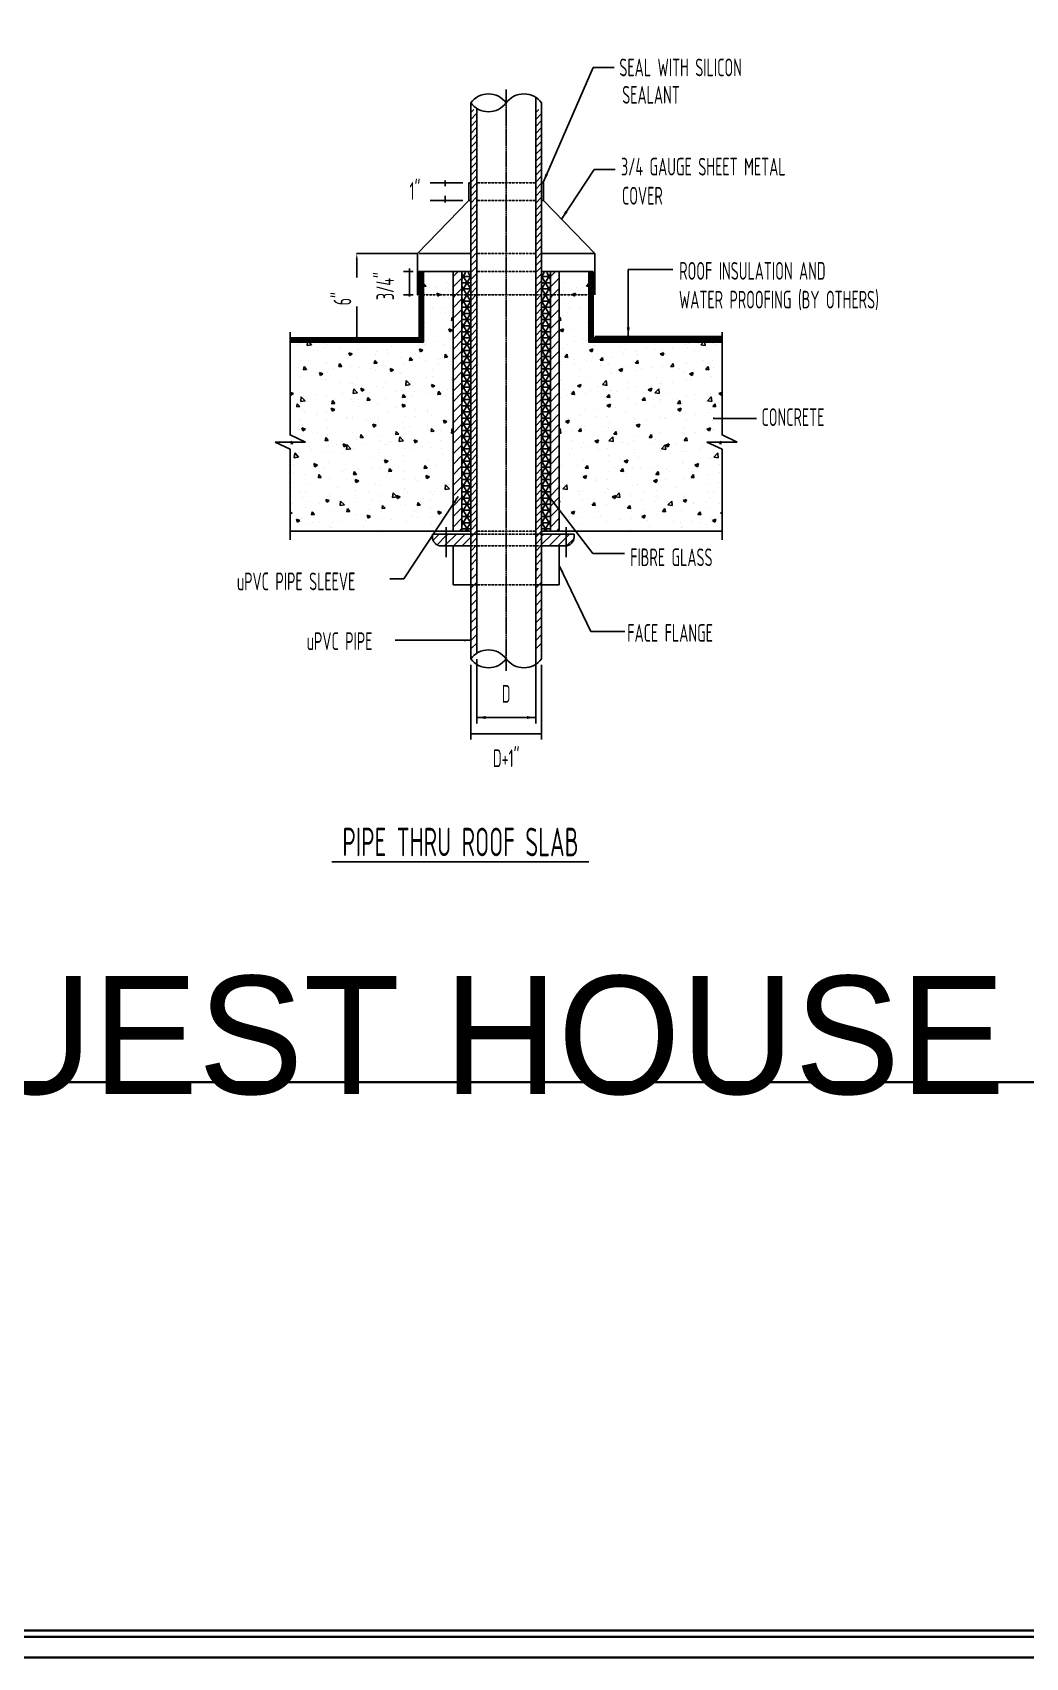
# Model space of a CAD drawing. Header units: millimetres. Extents: x 626118 to 667468, y 4481694 to 4492717.
# Drawn here: x 627127 to 628136, y 4487917 to 4489568 of the extents above; entities that cross this region are included whole.
import ezdxf
from ezdxf.enums import TextEntityAlignment as Align

# ---------------------------------------------------------------- set-up
doc = ezdxf.new("R2010")
doc.units = ezdxf.units.MM
for name, pattern in [('CENTER', [2, 1.25, -0.25, 0.25, -0.25]), ('DUZ', [500, 500]), ('HIDDEN', [0.375, 0.25, -0.125])]:
    doc.linetypes.add(name, pattern=pattern)
doc.layers.get('0').update_dxf_attribs({"color": 1, "linetype": 'DUZ'})
for name, color, linetype in [('CL', 7, 'CENTER'), ('DIM', 252, 'Continuous'), ('DIM50', 123, 'Continuous'), ('T', 4, 'Continuous'), ('TEXT2', 1, 'Continuous')]:
    doc.layers.add(name, color=color, linetype=linetype)
doc.layers.add('DUVAR', color=7, linetype='Continuous', lineweight=35)
doc.styles.add('din.shx', font='din.shx', dxfattribs={"width": 0.7})
doc.styles.add('ROMANS', font='romans.shx', dxfattribs={"width": 0.8})
doc.dimstyles.new('DIM50', dxfattribs={"dimscale": 9, "dimtxt": 1, "dimasz": 1, "dimexe": 0.6, "dimexo": 1, "dimgap": 0.5, "dimtad": 1, "dimdec": 1, "dimzin": 0, "dimdsep": 46, "dimtxsty": 'ROMANS', "dimcen": 1, "dimclrd": 8, "dimclre": 8, "dimclrt": 256, "dimazin": 0, "dimtfac": 1, "dimtdec": 1, "dimtofl": 0, "dimtmove": 0, "dimatfit": 3, "dimfxl": 1, "dimtolj": 1, "dimtzin": 0, "dimarcsym": 0})
doc.dimstyles.new('FFCL 1-8', dxfattribs={"dimtxt": 7, "dimasz": 7, "dimexe": 5.5, "dimexo": 2.5, "dimgap": 1, "dimtad": 1, "dimdec": 0, "dimzin": 1, "dimdsep": 46, "dimtxsty": 'din.shx', "dimblk": 'ARCHTICK', "dimcen": 0, "dimclrd": 1, "dimclre": 1, "dimclrt": 3, "dimadec": 0, "dimazin": 0, "dimtfac": 1, "dimtdec": 0, "dimtofl": 0, "dimtmove": 0, "dimatfit": 3, "dimfxl": 0.18, "dimtolj": 1, "dimtzin": 0, "dimarcsym": 0})

# ---------------------------------------------------------------- blocks, each defined once
blk = doc.blocks.new('*X309')
at = {"color": 0}
for p, q in [((5345.7, 1135.5), (5345.7, 1135.5)), ((5345.7, 1125.1), (5345.7, 1125.1)), ((5368, 1121.5), (5370.5, 1124.3)), ((5370.5, 1123.8), (5370.5, 1124.3)), ((5342.3, 1114.3), (5342.3, 1114.3)), ((5345, 1117.4), (5345, 1117.4)), ((5345.1, 1108.5), (5345.1, 1108.5)), ((5349.6, 1110.9), (5349.6, 1110.9)), ((5353.5, 1113), (5357, 1114.3)), ((5353.5, 1113), (5354.3, 1112.5)), ((5354.3, 1112.5), (5356, 1111.3)), ((5356, 1111.3), (5356.4, 1112.5)), ((5356.4, 1112.5), (5357, 1114.3)), ((5358.4, 1119.8), (5358.4, 1119.8)), ((5364, 1119.9), (5364, 1119.9)), ((5368, 1121.5), (5370.5, 1121.3)), ((5369, 1113.1), (5369, 1113.1)), ((5340.5, 1088.7), (5341.5, 1089.9)), ((5342.1, 1086.7), (5341.5, 1089.9)), ((5344.5, 1091.8), (5344.5, 1091.8)), ((5348.5, 1094.4), (5348.5, 1094.4)), ((5350.8, 1100.2), (5350.8, 1100.2)), ((5361.6, 1099.9), (5361.6, 1099.9)), ((5370.5, 1095.6), (5370.5, 1095.6)), ((5340.5, 1086.9), (5342.1, 1086.7)), ((5341.4, 1076.7), (5344.9, 1078.1)), ((5341.4, 1076.7), (5343.9, 1075.1)), ((5343.9, 1075), (5344.9, 1078.1)), ((5343.9, 1075.2), (5343.9, 1075.2)), ((5351.5, 1077.4), (5351.5, 1077.4)), ((5369.2, 1084.6), (5369.2, 1084.6)), ((5369.9, 1078.9), (5369.9, 1078.9)), ((5343.3, 1058.5), (5343.3, 1058.5)), ((5349.3, 1062.2), (5349.3, 1062.2)), ((5356.1, 1064.9), (5356.1, 1064.9)), ((5365.4, 1067.8), (5365.4, 1067.8)), ((5368.6, 1066.6), (5368.6, 1066.6)), ((5369.2, 1062.3), (5369.2, 1062.3)), ((5371.2, 1056.6), (5374.7, 1057.9)), ((5371.2, 1056.6), (5373.7, 1054.9)), ((5373.7, 1054.9), (5374.7, 1057.9)), ((5376, 1061), (5376, 1061)), ((5402.7, 1059.9), (5402.7, 1059.9)), ((5407.8, 1057.6), (5407.8, 1057.6)), ((5429.4, 1058.8), (5429.4, 1058.8)), ((5436.9, 1062.6), (5436.9, 1062.6)), ((5437.4, 1057.6), (5437.4, 1057.6)), ((5445.5, 1064.4), (5445.5, 1064.4)), ((5456, 1057.7), (5456, 1057.7)), ((5469, 1061.8), (5469, 1061.8)), ((5471.2, 1059.6), (5471.2, 1059.6)), ((5472.2, 1063.2), (5472.2, 1063.2)), ((5478.1, 1056.6), (5478.1, 1056.6)), ((5481.5, 1063.4), (5481.5, 1063.4)), ((5482.7, 1056.5), (5482.7, 1056.5)), ((5484.4, 1061.9), (5486.9, 1064.5)), ((5484.4, 1061.9), (5488.8, 1061.2)), ((5488.8, 1061.2), (5488.4, 1064.5)), ((5496.5, 1062.8), (5496.5, 1062.8)), ((5498.9, 1062.1), (5498.9, 1062.1)), ((5342.7, 1041.9), (5342.7, 1041.9)), ((5342.9, 1045.2), (5342.9, 1045.2)), ((5346.1, 1049.4), (5348.5, 1052.3)), ((5346.1, 1049.4), (5349, 1049.1)), ((5349, 1049.1), (5348.5, 1052.3)), ((5349.5, 1047.6), (5349.5, 1047.6)), ((5355.4, 1046.8), (5355.4, 1046.8)), ((5355.5, 1042.3), (5355.5, 1042.3)), ((5368.6, 1045.6), (5368.6, 1045.6)), ((5374.4, 1049.3), (5374.4, 1049.3)), ((5378.6, 1052.6), (5378.6, 1052.6)), ((5381.9, 1046.3), (5384.3, 1049.1)), ((5381.9, 1046.3), (5384.9, 1046)), ((5382.2, 1041.2), (5382.2, 1041.2)), ((5384.9, 1046), (5384.3, 1049.1)), ((5390.6, 1041.6), (5390.6, 1041.6)), ((5394.3, 1049.2), (5394.3, 1049.2)), ((5405.9, 1053.5), (5405.9, 1053.5)), ((5408.9, 1040.1), (5408.9, 1040.1)), ((5417.8, 1043.1), (5420.2, 1046)), ((5417.8, 1043.1), (5420.8, 1042.9)), ((5418.5, 1055.1), (5418.5, 1055.1)), ((5419.6, 1052.4), (5419.6, 1052.4)), ((5419.8, 1046.6), (5419.8, 1046.6)), ((5420.8, 1042.8), (5420.2, 1046)), ((5443.1, 1052.6), (5446.6, 1053.9)), ((5443.1, 1052.6), (5445.6, 1050.9)), ((5445.5, 1056.1), (5445.5, 1056.1)), ((5445.6, 1050.9), (5446.6, 1053.9)), ((5448.9, 1051.6), (5448.9, 1051.6)), ((5453.6, 1040), (5456.1, 1042.8)), ((5453.6, 1040), (5456.6, 1039.7)), ((5455.8, 1042.1), (5455.8, 1042.1)), ((5456.6, 1039.7), (5456.1, 1042.8)), ((5468.3, 1043.7), (5468.3, 1043.7)), ((5470.6, 1043), (5470.6, 1043)), ((5487.3, 1046.2), (5487.3, 1046.2)), ((5495.9, 1046.2), (5495.9, 1046.2)), ((5342.1, 1025.3), (5342.1, 1025.3)), ((5342.3, 1027.1), (5342.3, 1027.1)), ((5361.2, 1029.6), (5361.2, 1029.6)), ((5361.4, 1036.6), (5361.4, 1036.6)), ((5368, 1029), (5368, 1029)), ((5384.3, 1021.4), (5388.2, 1025.5)), ((5388.7, 1020.7), (5388.2, 1025.5)), ((5392.8, 1033.8), (5392.8, 1033.8)), ((5393.7, 1032.5), (5393.7, 1032.5)), ((5401.1, 1036.5), (5404.6, 1037.8)), ((5401.1, 1036.5), (5403.6, 1034.8)), ((5403.6, 1034.8), (5404.6, 1037.8)), ((5405.3, 1035.4), (5405.3, 1035.4)), ((5409.7, 1024.1), (5409.7, 1024.1)), ((5419, 1035.7), (5419, 1035.7)), ((5424.2, 1037.9), (5424.2, 1037.9)), ((5435.6, 1039), (5435.6, 1039)), ((5438.9, 1029.1), (5438.9, 1029.1)), ((5444.9, 1039.5), (5444.9, 1039.5)), ((5455.2, 1024), (5455.2, 1024)), ((5462.3, 1037.8), (5462.3, 1037.8)), ((5468, 1034.1), (5468, 1034.1)), ((5470, 1026.3), (5470, 1026.3)), ((5472.9, 1032.5), (5476.4, 1033.8)), ((5472.9, 1032.5), (5475.4, 1030.8)), ((5474.1, 1026.5), (5474.1, 1026.5)), ((5475.4, 1030.8), (5476.4, 1033.8)), ((5488.9, 1036.7), (5488.9, 1036.7)), ((5489.5, 1036.8), (5491.9, 1039.7)), ((5489.5, 1036.8), (5492.5, 1036.6)), ((5492.5, 1036.6), (5491.9, 1039.7)), ((5495.2, 1029.6), (5495.2, 1029.6)), ((5497.2, 1039.1), (5497.2, 1039.1)), ((5341.5, 1008.6), (5341.5, 1008.6)), ((5345.7, 1016.8), (5345.7, 1016.8)), ((5348.1, 1009.9), (5348.1, 1009.9)), ((5351.4, 1014.1), (5351.4, 1014.1)), ((5353, 1011.8), (5355.4, 1014.7)), ((5353, 1011.8), (5356, 1011.5)), ((5356, 1011.5), (5355.4, 1014.6)), ((5356.3, 1010.1), (5356.3, 1010.1)), ((5359.1, 1020.3), (5362.6, 1021.7)), ((5359.1, 1020.3), (5361.5, 1018.7)), ((5361.5, 1018.7), (5362.6, 1021.7)), ((5367.4, 1012.4), (5367.4, 1012.4)), ((5372.4, 1015.7), (5372.4, 1015.7)), ((5379.6, 1014.1), (5379.6, 1014.1)), ((5380.5, 1019.1), (5380.5, 1019.1)), ((5383, 1008.9), (5383, 1008.9)), ((5384.3, 1021.4), (5388.7, 1020.7)), ((5388.9, 1008.6), (5391.3, 1011.5)), ((5388.9, 1008.6), (5391.8, 1008.4)), ((5391.8, 1008.4), (5391.3, 1011.5)), ((5392.2, 1015.7), (5392.2, 1015.7)), ((5393.1, 1015.9), (5393.1, 1015.9)), ((5399.1, 1014.5), (5399.1, 1014.5)), ((5409.7, 1007.8), (5409.7, 1007.8)), ((5411.1, 1018.2), (5411.1, 1018.2)), ((5418.3, 1019.1), (5418.3, 1019.1)), ((5424.7, 1005.5), (5427.1, 1008.4)), ((5425.8, 1013.4), (5425.8, 1013.4)), ((5427.7, 1005.2), (5427.1, 1008.4)), ((5430.9, 1016.3), (5434.4, 1017.7)), ((5430.9, 1016.3), (5433.4, 1014.7)), ((5433.4, 1014.7), (5434.4, 1017.7)), ((5437.6, 1013.2), (5441.5, 1017.2)), ((5437.6, 1013.2), (5442.1, 1012.5)), ((5442.1, 1012.5), (5441.5, 1017.2)), ((5442.7, 1022.4), (5442.7, 1022.4)), ((5444.3, 1022.8), (5444.3, 1022.8)), ((5452.5, 1012.3), (5452.5, 1012.3)), ((5469.4, 1009.7), (5469.4, 1009.7)), ((5479.2, 1011.1), (5479.2, 1011.1)), ((5491, 1004.9), (5494.9, 1008.9)), ((5492.6, 1010.9), (5492.6, 1010.9)), ((5494.6, 1012.9), (5494.6, 1012.9)), ((5495.4, 1004.2), (5494.9, 1008.9)), ((5495.1, 1009.3), (5495.1, 1009.3)), ((5502.8, 1012.3), (5505.6, 1013.4)), ((5502.8, 1012.3), (5505.3, 1010.7)), ((5505.1, 1012.6), (5505.1, 1012.6)), ((5505.3, 1010.7), (5505.6, 1011.6)), ((5340.8, 992), (5340.8, 992)), ((5366.5, 994.3), (5366.5, 994.3)), ((5366.8, 995.7), (5366.8, 995.7)), ((5379, 996), (5379, 996)), ((5388.9, 1000.2), (5392.4, 1001.6)), ((5388.9, 1000.2), (5391.4, 998.5)), ((5391.4, 998.5), (5392.4, 1001.5)), ((5392.5, 999.2), (5392.5, 999.2)), ((5397.9, 998.5), (5397.9, 998.5)), ((5407.6, 994.3), (5407.6, 994.3)), ((5417.7, 1002.4), (5417.7, 1002.4)), ((5424.7, 1005.5), (5427.7, 1005.2)), ((5429.5, 1002.6), (5429.5, 1002.6)), ((5436.4, 1006.7), (5436.4, 1006.7)), ((5436.8, 999.3), (5436.8, 999.3)), ((5442, 1004.3), (5442, 1004.3)), ((5443.7, 1006.2), (5443.7, 1006.2)), ((5460.6, 1002.4), (5463, 1005.2)), ((5460.6, 1002.4), (5463.6, 1002.1)), ((5460.8, 996.2), (5464.3, 997.5)), ((5460.8, 996.2), (5463.2, 994.5)), ((5461, 1006.8), (5461, 1006.8)), ((5463.6, 1002.1), (5463, 1005.2)), ((5463.1, 1005.6), (5463.1, 1005.6)), ((5463.2, 994.5), (5464.3, 997.5)), ((5465.9, 1004.3), (5465.9, 1004.3)), ((5468.8, 993.1), (5468.8, 993.1)), ((5477.9, 993.3), (5477.9, 993.3)), ((5479.4, 991.2), (5479.4, 991.2)), ((5489.7, 1004.4), (5489.7, 1004.4)), ((5491, 1004.9), (5495.4, 1004.2)), ((5491.9, 992.9), (5491.9, 992.9)), ((5494, 996.3), (5494, 996.3)), ((5496.4, 999.2), (5498.9, 1002.1)), ((5496.4, 999.2), (5499.4, 999)), ((5499.4, 999), (5498.9, 1002.1)), ((5340.5, 975.9), (5341.4, 976.8)), ((5342, 972), (5341.4, 976.8)), ((5346.9, 984.1), (5350.4, 985.4)), ((5346.9, 984.1), (5349.4, 982.4)), ((5349.3, 984.3), (5349.3, 984.3)), ((5349.4, 982.4), (5350.4, 985.4)), ((5353.3, 974.6), (5353.3, 974.6)), ((5359.9, 974.2), (5362.3, 977)), ((5359.9, 974.2), (5362.9, 973.9)), ((5362.9, 973.9), (5362.3, 977)), ((5362.5, 990.2), (5362.5, 990.2)), ((5365.9, 976.3), (5365.9, 976.3)), ((5366.2, 979.1), (5366.2, 979.1)), ((5378.5, 989.3), (5378.5, 989.3)), ((5384.8, 978.8), (5384.8, 978.8)), ((5389.2, 989.1), (5389.2, 989.1)), ((5390.5, 978.3), (5390.5, 978.3)), ((5391.9, 982.6), (5391.9, 982.6)), ((5395.8, 971), (5398.2, 973.9)), ((5398.8, 970.8), (5398.2, 973.9)), ((5415.9, 988), (5415.9, 988)), ((5416.4, 982.9), (5416.4, 982.9)), ((5417.1, 985.8), (5417.1, 985.8)), ((5418.7, 980.1), (5422.2, 981.4)), ((5418.7, 980.1), (5421.2, 978.4)), ((5419.6, 983.3), (5419.6, 983.3)), ((5421.2, 978.4), (5422.2, 981.4)), ((5428.9, 984.6), (5428.9, 984.6)), ((5442.6, 986.9), (5442.6, 986.9)), ((5443.1, 989.5), (5443.1, 989.5)), ((5447.8, 987.1), (5447.8, 987.1)), ((5448.8, 988.3), (5448.8, 988.3)), ((5468.2, 976.4), (5468.2, 976.4)), ((5469.3, 985.7), (5469.3, 985.7)), ((5490.6, 976.1), (5494.1, 977.4)), ((5490.6, 976.1), (5493.1, 974.4)), ((5493.1, 974.4), (5494.1, 977.4)), ((5493.4, 979.6), (5493.4, 979.6)), ((5495.9, 984.6), (5495.9, 984.6)), ((5497, 975.8), (5497, 975.8)), ((5497.7, 975.6), (5497.7, 975.6)), ((5340.5, 972.3), (5342, 972)), ((5352.8, 964.7), (5352.8, 964.7)), ((5361.3, 973.3), (5361.3, 973.3)), ((5363.3, 958), (5363.3, 958)), ((5365.6, 962.4), (5365.6, 962.4)), ((5371.6, 959), (5371.6, 959)), ((5376.7, 964), (5380.2, 965.3)), ((5376.7, 964), (5379.2, 962.3)), ((5379.2, 962.3), (5380.2, 965.3)), ((5379.4, 963.6), (5379.4, 963.6)), ((5390.9, 964.4), (5394.8, 968.5)), ((5390.9, 964.4), (5395.3, 963.8)), ((5391.3, 965.9), (5391.3, 965.9)), ((5395.3, 963.8), (5394.8, 968.5)), ((5395.8, 971), (5398.8, 970.8)), ((5403.2, 963.2), (5403.2, 963.2)), ((5406.1, 962.4), (5406.1, 962.4)), ((5409.5, 960.8), (5409.5, 960.8)), ((5415.7, 964.8), (5415.7, 964.8)), ((5416.5, 969.1), (5416.5, 969.1)), ((5431.7, 967.9), (5434.1, 970.8)), ((5431.7, 967.9), (5434.6, 967.6)), ((5432.8, 961.3), (5432.8, 961.3)), ((5434.6, 967.6), (5434.1, 970.8)), ((5434.7, 967.3), (5434.7, 967.3)), ((5438.7, 965.8), (5438.7, 965.8)), ((5442.5, 972.9), (5442.5, 972.9)), ((5444.3, 956.2), (5448.1, 960.2)), ((5448.7, 955.5), (5448.1, 960.2)), ((5448.6, 959.9), (5452.1, 961.3)), ((5448.6, 959.9), (5451.1, 958.3)), ((5451.1, 958.3), (5452.1, 961.3)), ((5459.5, 960.2), (5459.5, 960.2)), ((5466.2, 971.5), (5466.2, 971.5)), ((5467.5, 964.8), (5469.9, 967.6)), ((5467.5, 964.8), (5470.5, 964.5)), ((5467.6, 959.8), (5467.6, 959.8)), ((5467.9, 970.8), (5467.9, 970.8)), ((5470.5, 964.5), (5469.9, 967.6)), ((5478.8, 973.1), (5478.8, 973.1)), ((5486.2, 959.1), (5486.2, 959.1)), ((5492.8, 963), (5492.8, 963)), ((5503.4, 961.6), (5505.4, 964)), ((5503.4, 961.6), (5505.3, 961.4)), ((5351.2, 950.8), (5351.2, 950.8)), ((5352.7, 956.5), (5352.7, 956.5)), ((5365, 945.8), (5365, 945.8)), ((5380.4, 955.8), (5380.4, 955.8)), ((5390, 956.9), (5390, 956.9)), ((5390.1, 943.5), (5390.1, 943.5)), ((5390.7, 949.3), (5390.7, 949.3)), ((5402.6, 945.1), (5402.6, 945.1)), ((5406.6, 943.8), (5410.1, 945.2)), ((5406.6, 943.8), (5409.1, 942.1)), ((5409.1, 942.1), (5410.1, 945.2)), ((5415.9, 952.5), (5415.9, 952.5)), ((5416.7, 955.7), (5416.7, 955.7)), ((5421.5, 947.6), (5421.5, 947.6)), ((5441.9, 956.2), (5441.9, 956.2)), ((5443.4, 954.6), (5443.4, 954.6)), ((5444.3, 956.2), (5448.7, 955.5)), ((5453.1, 951.8), (5453.1, 951.8)), ((5465.6, 953.4), (5465.6, 953.4)), ((5465.8, 941), (5465.8, 941)), ((5466.9, 943.1), (5466.9, 943.1)), ((5470.1, 953.5), (5470.1, 953.5)), ((5478.4, 939.8), (5481.9, 941.2)), ((5480.9, 938.1), (5481.9, 941.2)), ((5484.5, 955.9), (5484.5, 955.9)), ((5492.2, 946.3), (5492.2, 946.3)), ((5495, 946), (5495, 946)), ((5496.8, 952.3), (5496.8, 952.3)), ((5497.6, 947.9), (5501.5, 952)), ((5497.6, 947.9), (5502.1, 947.2)), ((5502.1, 947.2), (5501.5, 951.9)), ((5342.8, 939.3), (5342.8, 939.3)), ((5358.5, 939.3), (5358.5, 939.3)), ((5364.4, 929.1), (5364.4, 929.1)), ((5364.6, 927.7), (5368.1, 929)), ((5364.6, 927.7), (5367.1, 926)), ((5366.9, 936.6), (5369.3, 939.4)), ((5366.9, 936.6), (5369.9, 936.3)), ((5367.1, 926), (5368.1, 929)), ((5369.9, 936.3), (5369.3, 939.4)), ((5369.5, 938.2), (5369.5, 938.2)), ((5378.3, 926), (5378.3, 926)), ((5389.4, 925.4), (5389.4, 925.4)), ((5390.1, 932.7), (5390.1, 932.7)), ((5396.2, 937), (5396.2, 937)), ((5402.7, 933.4), (5405.1, 936.3)), ((5402.7, 933.4), (5405.7, 933.2)), ((5405.7, 933.2), (5405.1, 936.3)), ((5407.5, 931), (5407.5, 931)), ((5408.4, 927.9), (5408.4, 927.9)), ((5415.3, 935.9), (5415.3, 935.9)), ((5422.9, 935.9), (5422.9, 935.9)), ((5436.4, 923.7), (5439.9, 925)), ((5436.6, 936), (5436.6, 936)), ((5438.6, 930.3), (5441, 933.2)), ((5438.6, 930.3), (5441.6, 930)), ((5438.9, 922), (5439.9, 925)), ((5439.9, 932), (5439.9, 932)), ((5441.6, 930), (5441, 933.2)), ((5441.3, 939.6), (5441.3, 939.6)), ((5448.6, 925), (5448.6, 925)), ((5449.6, 934.8), (5449.6, 934.8)), ((5452.5, 933.7), (5452.5, 933.7)), ((5466.3, 926.5), (5466.3, 926.5)), ((5471.4, 936.2), (5471.4, 936.2)), ((5474.5, 927.1), (5476.9, 930)), ((5474.5, 927.1), (5477.4, 926.9)), ((5476.3, 933.6), (5476.3, 933.6)), ((5477.4, 926.9), (5476.9, 930)), ((5477.8, 930), (5477.8, 930)), ((5478.4, 939.8), (5480.9, 938.1)), ((5491.6, 929.7), (5491.6, 929.7)), ((5503, 940.3), (5503, 940.3)), ((5503, 932.5), (5503, 932.5)), ((5344.2, 915.7), (5348.1, 919.8)), ((5344.2, 915.7), (5348.6, 915)), ((5345.3, 919.6), (5345.3, 919.6)), ((5348.6, 915), (5348.1, 919.8)), ((5349.2, 921), (5349.2, 921)), ((5359.8, 912.6), (5359.8, 912.6)), ((5361.1, 910), (5361.1, 910)), ((5363.8, 912.5), (5363.8, 912.5)), ((5376.9, 923.7), (5376.9, 923.7)), ((5386.5, 911.5), (5386.5, 911.5)), ((5389.4, 916), (5389.4, 916)), ((5390.3, 915), (5390.3, 915)), ((5394.4, 907.6), (5397.9, 908.9)), ((5395.2, 908.2), (5395.2, 908.2)), ((5396.9, 905.9), (5397.9, 908.9)), ((5397.5, 907.5), (5401.4, 911.5)), ((5402, 906.8), (5401.4, 911.5)), ((5413.1, 910.3), (5413.1, 910.3)), ((5414.7, 919.2), (5414.7, 919.2)), ((5419.5, 920), (5419.5, 920)), ((5426.8, 912.3), (5426.8, 912.3)), ((5436.4, 923.7), (5438.9, 922)), ((5439.3, 914), (5439.3, 914)), ((5439.8, 909.2), (5439.8, 909.2)), ((5440.7, 923), (5440.7, 923)), ((5458.2, 916.5), (5458.2, 916.5)), ((5465.7, 909.8), (5465.7, 909.8)), ((5466.5, 908.1), (5466.5, 908.1)), ((5489.8, 920.6), (5489.8, 920.6)), ((5491, 913), (5491, 913)), ((5496.9, 912.5), (5496.9, 912.5)), ((5502.3, 922.3), (5502.3, 922.3)), ((5340.9, 901.8), (5340.5, 903.9)), ((5340.5, 901.9), (5340.9, 901.8)), ((5343.6, 907), (5343.6, 907)), ((5352.4, 891.4), (5355.9, 892.8)), ((5352.4, 891.4), (5354.9, 889.8)), ((5354.9, 889.8), (5355.9, 892.8)), ((5363.2, 895.8), (5363.2, 895.8)), ((5363.8, 904), (5363.8, 904)), ((5370.3, 905.9), (5370.3, 905.9)), ((5373.8, 899), (5376.2, 901.8)), ((5373.8, 899), (5376.8, 898.7)), ((5376.8, 898.7), (5376.2, 901.8)), ((5376.3, 905.7), (5376.3, 905.7)), ((5380.2, 892.5), (5380.2, 892.5)), ((5388.8, 899.4), (5388.8, 899.4)), ((5394.4, 907.6), (5396.9, 905.9)), ((5397, 904.8), (5397, 904.8)), ((5397.5, 907.5), (5402, 906.8)), ((5409.4, 897.5), (5409.4, 897.5)), ((5409.7, 895.8), (5412.1, 898.7)), ((5409.7, 895.8), (5412.7, 895.6)), ((5412.7, 895.5), (5412.1, 898.7)), ((5413.6, 892.6), (5413.6, 892.6)), ((5414.1, 902.6), (5414.1, 902.6)), ((5423.7, 903.6), (5423.7, 903.6)), ((5426.1, 894.3), (5426.1, 894.3)), ((5438.6, 902.5), (5438.6, 902.5)), ((5440.1, 906.3), (5440.1, 906.3)), ((5445.1, 896.7), (5445.1, 896.7)), ((5445.5, 892.7), (5447.9, 895.5)), ((5445.5, 892.7), (5448.5, 892.4)), ((5448.5, 892.4), (5447.9, 895.5)), ((5450.4, 902.5), (5450.4, 902.5)), ((5450.9, 899.2), (5454.8, 903.2)), ((5450.9, 899.2), (5455.3, 898.5)), ((5455.3, 898.5), (5454.8, 903.2)), ((5465.1, 893.2), (5465.1, 893.2)), ((5466.3, 903.6), (5469.8, 904.9)), ((5466.3, 903.6), (5468.8, 901.9)), ((5467.7, 907.5), (5467.7, 907.5)), ((5468.8, 901.9), (5469.8, 904.9)), ((5476.7, 900.9), (5476.7, 900.9)), ((5477.1, 901.4), (5477.1, 901.4)), ((5481.4, 889.5), (5483.8, 892.4)), ((5484.4, 889.3), (5483.8, 892.4)), ((5489.2, 902.6), (5489.2, 902.6)), ((5490.4, 896.4), (5490.4, 896.4)), ((5493.2, 907), (5493.2, 907)), ((5503.8, 900.2), (5503.8, 900.2)), ((5504.2, 890.9), (5505, 891.7)), ((5349.8, 887.2), (5349.8, 887.2)), ((5350.6, 884.3), (5350.6, 884.3)), ((5351.1, 887.5), (5351.1, 887.5)), ((5362.6, 879.2), (5362.6, 879.2)), ((5363.1, 886), (5363.1, 886)), ((5376.5, 886.1), (5376.5, 886.1)), ((5382.1, 888.4), (5382.1, 888.4)), ((5388.2, 882.7), (5388.2, 882.7)), ((5403.2, 884.9), (5403.2, 884.9)), ((5413.5, 885.9), (5413.5, 885.9)), ((5424.3, 887.4), (5427.8, 888.8)), ((5424.3, 887.4), (5426.7, 885.8)), ((5426.7, 885.8), (5427.8, 888.8)), ((5429.9, 883.8), (5429.9, 883.8)), ((5431.9, 877), (5431.9, 877)), ((5439.5, 889.7), (5439.5, 889.7)), ((5456.6, 882.7), (5456.6, 882.7)), ((5463.5, 881.2), (5463.5, 881.2)), ((5464.5, 876.5), (5464.5, 876.5)), ((5465.7, 877.7), (5465.7, 877.7)), ((5476, 882.8), (5476, 882.8)), ((5481.4, 889.5), (5484.4, 889.3)), ((5483.3, 881.5), (5483.3, 881.5)), ((5489.8, 879.7), (5489.8, 879.7)), ((5494.8, 882.7), (5494.8, 882.7)), ((5495, 885.3), (5495, 885.3)), ((5496.1, 883.4), (5499.6, 884.8)), ((5496.1, 883.4), (5498.6, 881.8)), ((5498.6, 881.7), (5499.6, 884.8)), ((5504.2, 890.9), (5505, 890.8)), ((5385.3, 872.5), (5385.7, 872.7)), ((5385.7, 872.5), (5385.7, 872.6)), ((5400.5, 872.9), (5400.5, 872.9)), ((5413, 874.5), (5413, 874.5)), ((5436.5, 872.7), (5436.5, 872.7)), ((5438.8, 873), (5438.8, 873))]:
    blk.add_line(p, q, dxfattribs=at)
blk = doc.blocks.new('*X308')
at = {"color": 0}
for p, q in [((5331.5, 1131.3), (5336.7, 1136.5)), ((5331.5, 1120.7), (5340.5, 1129.7)), ((5331.5, 1110.1), (5333.9, 1112.5)), ((5331.5, 1099.5), (5340.5, 1108.5)), ((5333.9, 1112.5), (5340.5, 1119.1)), ((5331.5, 1088.9), (5340.5, 1097.9)), ((5331.5, 1078.3), (5340.5, 1087.3)), ((5331.5, 1067.7), (5340.5, 1076.7)), ((5331.5, 1057.1), (5340.5, 1066.1)), ((5331.5, 1046.5), (5340.5, 1055.5)), ((5331.5, 1035.9), (5340.5, 1044.9)), ((5331.5, 1025.3), (5340.5, 1034.3)), ((5331.5, 1014.7), (5340.5, 1023.7)), ((5331.5, 1004.1), (5340.5, 1013.1)), ((5331.5, 993.4), (5340.5, 1002.4)), ((5331.5, 982.8), (5340.5, 991.8)), ((5331.5, 972.2), (5340.5, 981.2)), ((5331.5, 961.6), (5340.5, 970.6)), ((5331.5, 951), (5340.5, 960)), ((5331.5, 940.4), (5340.5, 949.4)), ((5331.5, 929.8), (5340.5, 938.8)), ((5331.5, 919.2), (5340.5, 928.2)), ((5331.5, 908.6), (5340.5, 917.6)), ((5331.5, 898), (5340.5, 907)), ((5331.5, 887.4), (5340.5, 896.4)), ((5331.5, 876.8), (5340.5, 885.8)), ((5337.9, 872.5), (5340.5, 875.2))]:
    blk.add_line(p, q, dxfattribs=at)
blk = doc.blocks.new('*X310')
at = {"color": 0}
for p, q in [((5241.5, 1128.6), (5245.3, 1135.2)), ((5250.5, 1118.3), (5241.5, 1133.9)), ((5241.5, 1116.1), (5250.5, 1131.7)), ((5241.5, 1131.2), (5250.5, 1131.2)), ((5241.5, 1125), (5250.5, 1125)), ((5250.5, 1130.8), (5248, 1135.2)), ((5246.7, 1112.5), (5241.5, 1121.4)), ((5241.5, 1118.8), (5250.5, 1118.8)), ((5241.5, 1103.6), (5246.7, 1112.5)), ((5250.5, 1093.3), (5241.5, 1108.9)), ((5241.5, 1091.1), (5250.5, 1106.7)), ((5241.5, 1106.2), (5250.5, 1106.2)), ((5246.7, 1112.5), (5250.5, 1119.2)), ((5250.5, 1105.8), (5246.7, 1112.5)), ((5241.5, 1100), (5250.5, 1100)), ((5250.5, 1080.8), (5241.5, 1096.4)), ((5241.5, 1078.6), (5250.5, 1094.2)), ((5241.5, 1093.8), (5250.5, 1093.8)), ((5241.5, 1087.5), (5250.5, 1087.5)), ((5250.5, 1068.3), (5241.5, 1083.9)), ((5241.5, 1066.1), (5250.5, 1081.7)), ((5241.5, 1081.2), (5250.5, 1081.2)), ((5241.5, 1075), (5250.5, 1075)), ((5250.5, 1055.8), (5241.5, 1071.4)), ((5241.5, 1053.6), (5250.5, 1069.2)), ((5241.5, 1068.8), (5250.5, 1068.8)), ((5241.5, 1062.5), (5250.5, 1062.5)), ((5250.5, 1043.3), (5241.5, 1058.9)), ((5241.5, 1041.1), (5250.5, 1056.7)), ((5241.5, 1056.2), (5250.5, 1056.2)), ((5241.5, 1050), (5250.5, 1050)), ((5250.5, 1030.8), (5241.5, 1046.4)), ((5241.5, 1028.6), (5250.5, 1044.2)), ((5241.5, 1043.8), (5250.5, 1043.8)), ((5241.5, 1037.5), (5250.5, 1037.5)), ((5250.5, 1018.3), (5241.5, 1033.9)), ((5241.5, 1016.1), (5250.5, 1031.7)), ((5241.5, 1031.2), (5250.5, 1031.2)), ((5241.5, 1025), (5250.5, 1025)), ((5250.5, 1005.8), (5241.5, 1021.4)), ((5241.5, 1003.6), (5250.5, 1019.2)), ((5241.5, 1018.8), (5250.5, 1018.8)), ((5241.5, 1012.5), (5250.5, 1012.5)), ((5250.5, 993.3), (5241.5, 1008.9)), ((5241.5, 991.1), (5250.5, 1006.7)), ((5241.5, 1006.2), (5250.5, 1006.2)), ((5241.5, 1000), (5250.5, 1000)), ((5250.5, 980.8), (5241.5, 996.4)), ((5241.5, 978.6), (5250.5, 994.2)), ((5241.5, 993.8), (5250.5, 993.8)), ((5241.5, 987.5), (5250.5, 987.5)), ((5250.5, 968.3), (5241.5, 983.9)), ((5241.5, 966.1), (5250.5, 981.7)), ((5241.5, 981.2), (5250.5, 981.2)), ((5241.5, 975), (5250.5, 975)), ((5250.5, 955.8), (5241.5, 971.4)), ((5241.5, 953.6), (5250.5, 969.2)), ((5241.5, 968.8), (5250.5, 968.8)), ((5241.5, 962.5), (5250.5, 962.5)), ((5250.5, 943.3), (5241.5, 958.9)), ((5241.5, 941.1), (5250.5, 956.7)), ((5241.5, 956.2), (5250.5, 956.2)), ((5241.5, 950), (5250.5, 950)), ((5250.5, 930.8), (5241.5, 946.4)), ((5241.5, 928.6), (5250.5, 944.2)), ((5241.5, 943.8), (5250.5, 943.8)), ((5241.5, 937.5), (5250.5, 937.5)), ((5250.5, 918.3), (5241.5, 933.9)), ((5241.5, 916.1), (5250.5, 931.7)), ((5241.5, 931.2), (5250.5, 931.2)), ((5241.5, 925), (5250.5, 925)), ((5250.5, 905.8), (5241.5, 921.4)), ((5241.5, 903.6), (5250.5, 919.2)), ((5241.5, 918.8), (5250.5, 918.8)), ((5241.5, 912.5), (5250.5, 912.5)), ((5250.5, 893.3), (5241.5, 908.9)), ((5241.5, 891.1), (5250.5, 906.7)), ((5241.5, 906.2), (5250.5, 906.2)), ((5241.5, 900), (5250.5, 900)), ((5250.5, 880.8), (5241.5, 896.4)), ((5241.5, 878.6), (5250.5, 894.2)), ((5241.5, 893.8), (5250.5, 893.8)), ((5241.5, 887.5), (5250.5, 887.5)), ((5248.1, 872.5), (5241.5, 883.9)), ((5241.5, 881.2), (5250.5, 881.2)), ((5241.5, 875), (5250.5, 875)), ((5245.2, 872.5), (5250.5, 881.7))]:
    blk.add_line(p, q, dxfattribs=at)
blk = doc.blocks.new('*X307')
at = {"color": 0}
for p, q in [((5250.5, 1297.8), (5253.7, 1301)), ((5250.5, 1290.7), (5256.5, 1296.7)), ((5250.5, 1283.7), (5256.5, 1289.7)), ((5250.5, 1276.6), (5256.5, 1282.6)), ((5250.5, 1269.5), (5256.5, 1275.5)), ((5250.5, 1262.5), (5256.5, 1268.5)), ((5250.5, 1255.4), (5256.5, 1261.4)), ((5250.5, 1248.3), (5256.5, 1254.3)), ((5250.5, 1241.2), (5256.5, 1247.2)), ((5250.5, 1234.2), (5256.5, 1240.2)), ((5250.5, 1227.1), (5256.5, 1233.1)), ((5250.5, 1220), (5256.5, 1226)), ((5250.5, 1213), (5256.5, 1219)), ((5250.5, 1205.9), (5256.5, 1211.9)), ((5250.5, 1198.8), (5256.5, 1204.8)), ((5250.5, 1191.8), (5256.5, 1197.8)), ((5250.5, 1184.7), (5256.5, 1190.7)), ((5250.5, 1177.6), (5256.5, 1183.6)), ((5250.5, 1170.5), (5256.5, 1176.5)), ((5250.5, 1163.5), (5256.5, 1169.5)), ((5250.5, 1156.4), (5256.5, 1162.4)), ((5250.5, 1149.3), (5256.5, 1155.3)), ((5250.5, 1142.3), (5256.5, 1148.3)), ((5250.5, 1135.2), (5256.5, 1141.2)), ((5250.5, 1128.1), (5256.5, 1134.1)), ((5250.5, 1121), (5256.5, 1127)), ((5250.5, 1114), (5256.5, 1120)), ((5250.5, 1106.9), (5256.5, 1112.9)), ((5250.5, 1099.8), (5256.5, 1105.8)), ((5250.5, 1092.8), (5256.5, 1098.8)), ((5250.5, 1085.7), (5256.5, 1091.7)), ((5250.5, 1078.6), (5256.5, 1084.6)), ((5250.5, 1071.5), (5256.5, 1077.5)), ((5250.5, 1064.5), (5256.5, 1070.5)), ((5250.5, 1057.4), (5256.5, 1063.4)), ((5250.5, 1050.3), (5256.5, 1056.3)), ((5250.5, 1043.3), (5256.5, 1049.3)), ((5250.5, 1036.2), (5256.5, 1042.2)), ((5250.5, 1029.1), (5256.5, 1035.1)), ((5250.5, 1022), (5256.5, 1028)), ((5250.5, 1015), (5256.5, 1021)), ((5250.5, 1007.9), (5256.5, 1013.9)), ((5250.5, 1000.8), (5256.5, 1006.8)), ((5250.5, 993.8), (5256.5, 999.8)), ((5250.5, 986.7), (5256.5, 992.7)), ((5250.5, 979.6), (5256.5, 985.6)), ((5250.5, 972.5), (5256.5, 978.5)), ((5250.5, 965.5), (5256.5, 971.5)), ((5250.5, 958.4), (5256.5, 964.4)), ((5250.5, 951.3), (5256.5, 957.3)), ((5250.5, 944.3), (5256.5, 950.3)), ((5250.5, 937.2), (5256.5, 943.2)), ((5250.5, 930.1), (5256.5, 936.1)), ((5250.5, 923.1), (5256.5, 929.1)), ((5250.5, 916), (5256.5, 922)), ((5250.5, 908.9), (5256.5, 914.9)), ((5250.5, 901.8), (5256.5, 907.8)), ((5250.5, 894.8), (5256.5, 900.8)), ((5250.5, 887.7), (5256.5, 893.7)), ((5250.5, 880.6), (5256.5, 886.6)), ((5250.5, 873.6), (5256.5, 879.6)), ((5250.5, 866.5), (5256.5, 872.5)), ((5250.5, 859.4), (5256.5, 865.4)), ((5250.5, 852.3), (5256.5, 858.3)), ((5250.5, 845.3), (5256.5, 851.3)), ((5250.5, 838.2), (5256.5, 844.2))]:
    blk.add_line(p, q, dxfattribs=at)
blk = doc.blocks.new('*X312')
at = {"color": 0}
for p, q in [((5207.7, 832.4), (5210.3, 835.1)), ((5207.7, 823.6), (5213.7, 829.6)), ((5207.7, 814.8), (5213.7, 820.8)), ((5207.7, 805.9), (5213.7, 811.9)), ((5207.7, 797.1), (5213.7, 803.1)), ((5207.7, 788.3), (5213.7, 794.3)), ((5207.7, 779.4), (5213.7, 785.4)), ((5207.7, 770.6), (5213.7, 776.6)), ((5207.7, 761.7), (5213.7, 767.7)), ((5208.1, 753.3), (5213.7, 758.9))]:
    blk.add_line(p, q, dxfattribs=at)
blk = doc.blocks.new('*X311')
at = {"color": 0}
for p, q in [((5212.2, 863.5), (5218.4, 869.7)), ((5216.3, 858.7), (5225.7, 868.2)), ((5224.1, 857.7), (5225.7, 859.3)), ((5225.7, 859.3), (5236.1, 869.7)), ((5225.7, 868.2), (5227.2, 869.7)), ((5232.9, 857.7), (5244.9, 869.7)), ((5241.7, 857.7), (5250.5, 866.5)), ((5322.5, 867.8), (5324.4, 869.7)), ((5322.5, 858.9), (5333.3, 869.7)), ((5330.1, 857.7), (5342.1, 869.7)), ((5339, 857.7), (5351, 869.7)), ((5347.9, 857.8), (5355.5, 865.3))]:
    blk.add_line(p, q, dxfattribs=at)
blk = doc.blocks.new('_ArchTick')
at = {"color": 0, "linetype": 'ByBlock', "const_width": 0.15}
blk.add_lwpolyline([(-0.5, -0.5), (0.5, 0.5)], dxfattribs=at)

msp = doc.modelspace()

# ---------------------------------------------------------------- linework, layer by layer
for p, q in [((627638.17, 4489501.68), (627638.17, 4488925.84)), ((627572.17, 4489496.1), (627572.17, 4488931.17)), ((627578.17, 4489490.53), (627578.17, 4488936.99)), ((627644.17, 4489496.1), (627644.17, 4488931.17)), ((627570.17, 4489414.93), (627572.17, 4489414.93)), ((627570.17, 4489414.93), (627570.17, 4489396.93)), ((627644.17, 4489414.93), (627646.17, 4489414.93)), ((627646.17, 4489414.93), (627646.17, 4489396.93)), ((627518.17, 4489342.93), (627570.17, 4489396.93)), ((627570.17, 4489396.93), (627572.17, 4489396.93)), ((627644.17, 4489396.93), (627646.17, 4489396.93)), ((627698.17, 4489342.93), (627646.17, 4489396.93)), ((627518.17, 4489342.93), (627518.17, 4489300.93)), ((627519.67, 4489342.93), (627572.17, 4489342.93)), ((627644.17, 4489342.93), (627698.17, 4489342.93)), ((627698.17, 4489342.93), (627698.17, 4489300.93)), ((627518.17, 4489324.93), (627572.17, 4489324.93)), ((627524.17, 4489324.93), (627524.17, 4489252.93)), ((627554.17, 4489324.93), (627554.17, 4489060.93)), ((627563.17, 4489324.93), (627563.17, 4489060.93)), ((627644.17, 4489324.93), (627696.67, 4489324.93)), ((627653.17, 4489324.93), (627653.17, 4489060.93)), ((627662.17, 4489324.93), (627662.17, 4489060.93)), ((627524.17, 4489252.93), (627388.88, 4489252.93)), ((627389.07, 4489060.93), (627572.17, 4489060.93)), ((627533.2, 4489058.11), (627533.2, 4489055.11)), ((627572.17, 4489058.11), (627533.2, 4489058.11)), ((627644.17, 4489060.93), (627827.58, 4489060.93)), ((627677.2, 4489058.11), (627644.17, 4489058.11)), ((627677.2, 4489055.11), (627677.2, 4489058.11)), ((627542.2, 4489046.11), (627572.17, 4489046.11)), ((627554.17, 4489045.69), (627554.17, 4489006.53)), ((627644.17, 4489046.11), (627668.2, 4489046.11)), ((627662.17, 4489045.69), (627662.17, 4489006.53))]:
    msp.add_line(p, q)
at = {"color": 1, "linetype": 'ByBlock'}
for p, q in [((627564.17, 4489414.93), (627531.04, 4489414.93)), ((627545.98, 4489411.47), (627545.98, 4489417.14)), ((627545.98, 4489394.83), (627545.98, 4489401.64)), ((627564.17, 4489396.93), (627530.79, 4489396.93)), ((627518.11, 4489342.93), (627456.13, 4489342.93)), ((627456.32, 4489336.93), (627456.32, 4489318.64)), ((627513.67, 4489324.93), (627503.74, 4489324.93)), ((627509.74, 4489299.42), (627509.74, 4489328)), ((627456.32, 4489258.93), (627456.32, 4489289.37)), ((627513.68, 4489300.93), (627503.74, 4489300.93)), ((627524.11, 4489252.93), (627471.14, 4489252.93)), ((627572.17, 4488925.41), (627572.17, 4488849.3)), ((627578.17, 4488930.99), (627578.17, 4488865.77)), ((627638.17, 4488930.99), (627638.17, 4488865.77)), ((627644.17, 4488925.41), (627644.17, 4488849.3)), ((627578.17, 4488871.77), (627638.17, 4488871.77)), ((627572.17, 4488855.3), (627644.17, 4488855.3))]:
    msp.add_line(p, q, dxfattribs=at)
at = {"linetype": 'HIDDEN'}
for p, q in [((627578.17, 4489414.93), (627638.17, 4489414.93)), ((627578.17, 4489396.93), (627638.17, 4489396.93)), ((627578.17, 4489342.93), (627638.17, 4489342.93)), ((627578.17, 4489324.93), (627638.17, 4489324.93)), ((627518.17, 4489300.93), (627698.17, 4489300.93)), ((627572.17, 4489058.11), (627644.17, 4489058.11)), ((627578.17, 4489060.93), (627638.17, 4489060.93)), ((627572.17, 4489046.11), (627644.17, 4489046.11)), ((627572.17, 4489006.53), (627644.17, 4489006.53))]:
    msp.add_line(p, q, dxfattribs=at)
at = {"color": 1}
for p, q in [((627388.76, 4489263.2), (627388.76, 4489158.42)), ((627698.17, 4489258.93), (627827.46, 4489258.93)), ((627827.58, 4489263.2), (627827.58, 4489158.42)), ((627404.23, 4489151.57), (627388.76, 4489158.73)), ((627843.05, 4489151.57), (627827.58, 4489158.73)), ((627373.29, 4489151.57), (627404.23, 4489151.57)), ((627373.29, 4489151.57), (627388.76, 4489144.42)), ((627388.76, 4489144.42), (627388.76, 4489052.33)), ((627812.11, 4489151.57), (627827.58, 4489144.42)), ((627812.11, 4489151.57), (627843.05, 4489151.57)), ((627827.58, 4489144.42), (627827.58, 4489052.33)), ((627547.33, 4489065.01), (627547.33, 4489034.64)), ((627669.01, 4489065.01), (627669.01, 4489034.64))]:
    msp.add_line(p, q, dxfattribs=at)
at = {"color": 4, "linetype": 'Continuous'}
for p, q in [((627554.17, 4489006.53), (627572.17, 4489006.53)), ((627644.17, 4489006.53), (627662.17, 4489006.53))]:
    msp.add_line(p, q, dxfattribs=at)
at = {"color": 1}
for points in [[(627522.67, 4489324.93), (627522.67, 4489254.43), (627388.88, 4489254.43)], [(627521.17, 4489324.93), (627521.17, 4489255.93), (627388.88, 4489255.93)], [(627519.67, 4489324.93), (627519.67, 4489257.43), (627388.88, 4489257.43)], [(627693.67, 4489324.93), (627693.67, 4489254.43), (627827.46, 4489254.43)], [(627695.17, 4489324.93), (627695.17, 4489255.93), (627827.46, 4489255.93)], [(627696.67, 4489324.93), (627696.67, 4489257.43), (627827.46, 4489257.43)]]:
    msp.add_lwpolyline(points, dxfattribs=at)
msp.add_lwpolyline([(627692.17, 4489324.93), (627692.17, 4489252.93), (627827.46, 4489252.93)])
at = {"const_width": 1}
msp.add_lwpolyline([(627818.66, 4489175.62, 1), (627819.66, 4489175.62, 1)], format="xyb", close=True, dxfattribs=at)
for centre, radius, start, end in [((627590.17, 4489482.75), 22.41, 36.5634, 143.4366), ((627626.17, 4489482.75), 22.41, 36.5634, 143.4366), ((627590.17, 4489509.45), 22.41, 216.5634, 323.4366), ((627542.2, 4489055.11), 9, 180, 270), ((627668.2, 4489055.11), 9, 270, 0), ((627590.17, 4488918.06), 22.41, 36.5634, 143.4366), ((627590.17, 4488944.76), 22.41, 216.5634, 323.4366), ((627626.17, 4488944.76), 22.41, 216.5634, 323.4366)]:
    msp.add_arc(centre, radius, start, end)
at = {"color": 1, "linetype": 'ByBlock'}
msp.add_solid([(627455.32, 4489258.93), (627457.32, 4489258.93), (627456.32, 4489252.93)], dxfattribs=at)
at = {"color": 1}
for points in [[(627587.17, 4488870.27), (627587.17, 4488873.27), (627578.17, 4488871.77)], [(627629.17, 4488870.27), (627629.17, 4488873.27), (627638.17, 4488871.77)]]:
    msp.add_solid(points, dxfattribs=at)
at = {"layer": 'CL', "linetype": 'CENTER'}
msp.add_line((627608.17, 4489509.67), (627608.17, 4488919.31), dxfattribs=at)
at = {"layer": 'Defpoints', "color": 0, "linetype": 'ByBlock'}
for p in [(627561.16, 4489414.93), (627561.16, 4489396.93), (627570.17, 4489396.93), (627456.32, 4489342.93), (627518.17, 4489342.93), (627509.74, 4489324.93), (627509.74, 4489300.93), (627524.17, 4489252.93), (627572.17, 4488931.41), (627578.17, 4488936.99), (627638.17, 4488936.99), (627644.17, 4488931.41)]:
    msp.add_point(p, dxfattribs=at)
at = {"layer": 'DIM', "color": 1}
msp.add_line((627819.16, 4489175.62), (627862.6, 4489175.62), dxfattribs=at)
at = {"layer": 'DIM50', "color": 8}
msp.add_solid([(627455.32, 4489336.93), (627457.32, 4489336.93), (627456.32, 4489342.93)], dxfattribs=at)
at = {"layer": 'DUVAR'}
msp.add_line((633290.26, 4488501.53), (626144.86, 4488501.53), dxfattribs=at)
for points in [[(626117.56, 4492717), (633317.56, 4492717), (633317.56, 4487917), (626117.56, 4487917)], [(626138.56, 4492696), (633296.56, 4492696), (633296.56, 4487938), (626138.56, 4487938)], [(626144.86, 4492689.7), (633290.26, 4492689.7), (633290.26, 4487944.3), (626144.86, 4487944.3)]]:
    msp.add_lwpolyline(points, close=True, dxfattribs=at)

# ---------------------------------------------------------------- block references
at = {"color": 1}
for name, p in [('*X311', (622321.63, 4488188.44)), ('*X312', (622364.5, 4488188.44)), ('*X312', (622430.5, 4488188.44))]:
    msp.add_blockref(name, p, dxfattribs=at)
at = {"layer": 'T', "color": 1}
for name, p in [('*X307', (622321.63, 4488188.44)), ('*X307', (622387.63, 4488188.44)), ('*X308', (622222.63, 4488188.44)), ('*X310', (622321.63, 4488188.44)), ('*X308', (622321.63, 4488188.44)), ('*X309', (622321.63, 4488188.44))]:
    msp.add_blockref(name, p, dxfattribs=at)
at = {"layer": 'T', "color": 1, "xscale": -1}
for name in ['*X309', '*X310']:
    msp.add_blockref(name, (632894.71, 4488188.44), dxfattribs=at)

# ---------------------------------------------------------------- texts
at = {"insert": (626555.1, 4488609.34), "char_height": 240, "attachment_point": 1}
msp.add_mtext_dynamic_manual_height_columns('{\\fCentury Gothic|b0|i0|c0|p34;\\H0.5x;\\C7;NCR GUEST HOUSE\\fCentury Gothic|b1|i0|c162|p34;\\H3.99998x; }', width=2830.6257, gutter_width=15, heights=[1042.04], dxfattribs=at)
at = {"layer": 'DIM50', "style": 'din.shx', "width": 0.6}
for s, p in [('SEAL WITH SILICON ', (627723.18, 4489523.07)), ('SEALANT', (627726.1, 4489495.22)), ('3/4 GAUGE SHEET METAL ', (627724.87, 4489422.25)), ('COVER', (627725.85, 4489392.73)), ('ROOF INSULATION AND ', (627784, 4489316.4)), ('WATER PROOFING (BY OTHERS)', (627783.76, 4489287.21)), ('CONCRETE', (627867.6, 4489167.86)), ('FIBRE GLASS', (627734.18, 4489025.5)), ('uPVC PIPE SLEEVE', (627334.45, 4489001.02)), ('uPVC PIPE', (627405.39, 4488940.33)), ('FACE FLANGE ', (627731.25, 4488948.64))]:
    msp.add_text(s, height=18, dxfattribs=at).set_placement(p)
for s, p in [('1"', (627515.43, 4489406.58)), ('D', (627608.17, 4488895.82)), ('D+1"', (627608.17, 4488830.33))]:
    msp.add_text(s, height=18, dxfattribs=at).set_placement(p, align=Align.MIDDLE_CENTER)
for s, p in [('3/4"', (627485.12, 4489309.92)), ('6"', (627441.72, 4489297.15))]:
    msp.add_text(s, height=18, rotation=90, dxfattribs=at).set_placement(p, align=Align.MIDDLE_CENTER)
at = {"layer": 'TEXT2', "linetype": 'Continuous', "style": 'din.shx', "width": 0.6}
msp.add_text('%%U PIPE THRU ROOF SLAB ', height=29, dxfattribs=at).set_placement((627431.1, 4488730.85))

# ---------------------------------------------------------------- leaders
at = {"color": 2}
for points in [[(627559.48, 4489096.1), (627504.07, 4489012.5), (627489.78, 4489012.5)], [(627648.67, 4489099.85), (627696.15, 4489038.43), (627728.39, 4489038.43)], [(627662.17, 4489026.11), (627694.34, 4488958.98), (627728.59, 4488958.98)], [(627572.17, 4488950.18), (627495.22, 4488950.18)]]:
    msp.add_leader(points, dimstyle='FFCL 1-8', dxfattribs=at)
at = {"layer": 'DIM50', "color": 8}
for points in [[(627645.7, 4489415.28), (627696.45, 4489532.04), (627717.85, 4489532.04)], [(627664.35, 4489378.02), (627697.46, 4489428.42), (627718.86, 4489428.42)], [(627732.2, 4489258.93), (627732.2, 4489326.69), (627777.56, 4489326.69)]]:
    msp.add_leader(points, dimstyle='DIM50', override={"dimtad": 0}, dxfattribs=at)

doc.saveas('drawing.dxf')
